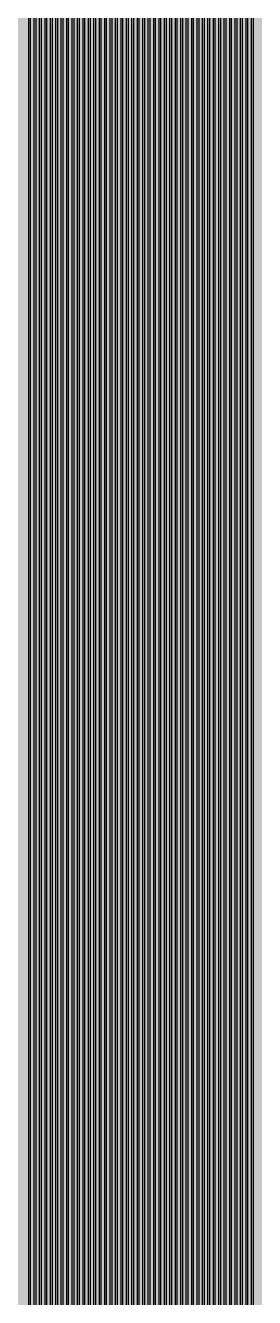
# Model space of a CAD drawing. Header units: metres. Extents: x -7231 to 10969, y -37556 to 1873.
# Drawn here: x 3988 to 4284, y -4676 to -3039 of the extents above; entities that cross this region are included whole.
import ezdxf

# ---------------------------------------------------------------- set-up
doc = ezdxf.new("R2010")
doc.units = ezdxf.units.M
doc.layers.add('Metal1', color=4, linetype='CONTINUOUS')
doc.layers.add('Polyimide', color=7, linetype='CONTINUOUS')

msp = doc.modelspace()

# ---------------------------------------------------------------- hatches: boundary and pattern name
at = {"layer": 'Polyimide'}
msp.add_hatch(color=7, dxfattribs=at).paths.add_polyline_path([(4065.7, -468), (4066.7, -502), (4068.5, -536), (4071.4, -570), (4075.5, -604), (4081, -638), (4088, -672), (4096.5, -706), (4106.6, -740), (4118.3, -774), (4131.6, -808), (4146.5, -842), (4162.9, -876), (4180.7, -910), (4199.8, -944), (4220.2, -978), (4241.7, -1012), (4264.2, -1046), (4287.5, -1080), (4311.5, -1114), (4336, -1148), (4360.9, -1182), (4385.9, -1216), (4410.9, -1250), (4435.7, -1284), (4460.2, -1318), (4484.2, -1352), (4507.5, -1385.9), (4530, -1419.9), (4551.5, -1453.9), (4571.9, -1487.9), (4591.1, -1521.9), (4608.9, -1555.9), (4625.3, -1589.9), (4640.1, -1623.9), (4653.4, -1657.9), (4665.1, -1691.9), (4675.2, -1725.9), (4683.7, -1759.9), (4690.7, -1793.9), (4696.2, -1827.9), (4700.3, -1861.9), (4703.2, -1895.9), (4705.1, -1929.9), (4706.1, -1963.9), (4706.4, -1997.9), (4706.5, -2031.9), (4706.5, -4793), (4710, -4838.4), (4720.2, -4882.7), (4737.1, -4925), (4760.1, -4964.2), (4788.9, -4999.5), (4822.6, -5030), (4860.5, -5055.1), (4901.8, -5074.2), (4901.8, -5074.2), (4970.7, -5105.2), (5034.7, -5145.3), (5092.8, -5193.5), (5143.8, -5249.2), (5186.9, -5311.2), (5221.2, -5378.4), (5246.2, -5449.7), (5261.4, -5523.7), (5266.5, -5599), (5261.4, -5674.3), (5246.2, -5748.3), (5221.2, -5819.6), (5186.9, -5886.8), (5143.8, -5948.8), (5092.8, -6004.5), (5034.7, -6052.7), (4970.7, -6092.8), (4901.8, -6123.8), (4860.5, -6142.9), (4822.6, -6168), (4788.9, -6198.5), (4760.1, -6233.8), (4737.1, -6273), (4720.2, -6315.3), (4710, -6359.6), (4706.5, -6405), (4706.5, -9221.5), (4710, -9266.9), (4720.2, -9311.2), (4737.1, -9353.5), (4760.1, -9392.7), (4788.9, -9428), (4822.6, -9458.5), (4860.5, -9483.6), (4901.8, -9502.7), (4970.7, -9533.7), (5034.7, -9573.8), (5092.8, -9622), (5143.8, -9677.7), (5186.9, -9739.7), (5221.2, -9806.9), (5246.2, -9878.2), (5261.4, -9952.2), (5266.5, -10027.5), (5261.4, -10102.8), (5246.2, -10176.8), (5221.2, -10248.1), (5186.9, -10315.3), (5143.8, -10377.3), (5092.8, -10433), (5034.7, -10481.2), (4970.7, -10521.3), (4901.8, -10552.3), (4860.5, -10571.4), (4822.6, -10596.5), (4788.9, -10627), (4760.1, -10662.3), (4737.1, -10701.5), (4720.2, -10743.8), (4710, -10788.1), (4706.5, -10833.5), (4706.5, -13650), (4710, -13695.4), (4720.2, -13739.7), (4737.1, -13782), (4760.1, -13821.2), (4788.9, -13856.5), (4822.6, -13887), (4860.5, -13912.1), (4901.8, -13931.2), (4970.7, -13962.2), (5034.7, -14002.2), (5092.8, -14050.5), (5143.8, -14106.2), (5186.9, -14168.2), (5221.2, -14235.4), (5246.2, -14306.7), (5261.4, -14380.7), (5266.5, -14456), (5261.4, -14531.3), (5246.2, -14605.3), (5221.2, -14676.5), (5186.9, -14743.8), (5143.8, -14805.8), (5092.8, -14861.5), (5034.7, -14909.7), (4970.7, -14949.8), (4901.8, -14980.8), (4860.5, -14999.9), (4822.6, -15025), (4788.9, -15055.5), (4760.1, -15090.8), (4737.1, -15130), (4720.2, -15172.3), (4710, -15216.6), (4706.5, -15262), (4706.5, -15456), (4720.9, -15750), (4764.1, -16041.3), (4835.7, -16326.8), (4934.9, -16604), (5060.7, -16870.2), (5212.1, -17122.7), (5387.5, -17359.2), (5585.2, -17577.3), (5803.3, -17775), (6039.8, -17950.4), (6292.3, -18101.8), (6558.4, -18227.6), (6835.6, -18326.8), (7121.2, -18398.3), (7412.4, -18441.5), (7706.5, -18456), (9969, -18456), (10047.4, -18459.8), (10125.1, -18471.4), (10201.2, -18490.4), (10275.2, -18516.9), (10346.1, -18550.5), (10413.5, -18590.8), (10476.5, -18637.6), (10534.7, -18690.3), (10587.4, -18748.5), (10634.2, -18811.5), (10674.5, -18878.9), (10708.1, -18949.8), (10734.6, -19023.8), (10753.6, -19099.9), (10765.2, -19177.6), (10769, -19256), (10769, -20895.8), (10730.2, -20951.4), (10694.6, -21009.1), (10662.2, -21068.6), (10633.2, -21129.9), (10607.6, -21192.7), (10585.5, -21256.7), (10566.9, -21322), (10552, -21388.1), (10540.8, -21455), (10533.4, -21522.3), (10529.6, -21590), (10529.6, -21657.8), (10533.4, -21725.5), (10540.8, -21792.9), (10552, -21859.7), (10566.9, -21925.9), (10585.5, -21991.1), (10607.6, -22055.2), (10633.2, -22117.9), (10662.2, -22179.2), (10694.6, -22238.7), (10730.2, -22296.4), (10769, -22352), (10769, -32454.2), (10728.7, -32510.5), (10691.7, -32568.9), (10658, -32629.3), (10627.8, -32691.6), (10601.2, -32755.4), (10578.2, -32820.7), (10558.9, -32887.1), (10543.4, -32954.5), (10531.8, -33022.7), (10524, -33091.4), (10520.1, -33160.5), (10520.1, -33229.7), (10524, -33298.8), (10531.8, -33367.5), (10543.4, -33435.7), (10558.9, -33503.1), (10578.2, -33569.5), (10601.2, -33634.8), (10627.8, -33698.6), (10658, -33760.8), (10691.7, -33821.3), (10728.7, -33879.7), (10769, -33936), (10769, -36556), (10765.2, -36634.4), (10753.6, -36712.1), (10734.6, -36788.2), (10708.1, -36862.1), (10674.5, -36933.1), (10634.2, -37000.5), (10587.4, -37063.5), (10534.7, -37121.7), (10476.5, -37174.4), (10413.5, -37221.2), (10346.1, -37261.5), (10275.2, -37295.1), (10201.2, -37321.6), (10125.1, -37340.6), (10047.4, -37352.1), (9969, -37356), (-6231, -37356), (-6309.4, -37352.1), (-6387.1, -37340.6), (-6463.2, -37321.6), (-6537.2, -37295.1), (-6608.1, -37261.5), (-6675.5, -37221.2), (-6738.5, -37174.4), (-6796.7, -37121.7), (-6849.4, -37063.5), (-6896.2, -37000.5), (-6936.5, -36933.1), (-6970.1, -36862.1), (-6996.6, -36788.2), (-7015.6, -36712.1), (-7027.2, -36634.4), (-7031, -36556), (-7031, -33936), (-6990.7, -33879.8), (-6953.7, -33821.3), (-6920, -33760.9), (-6889.8, -33698.6), (-6863.2, -33634.8), (-6840.2, -33569.5), (-6820.9, -33503.1), (-6805.4, -33435.7), (-6793.7, -33367.5), (-6785.9, -33298.8), (-6782, -33229.7), (-6782, -33160.5), (-6785.9, -33091.4), (-6793.7, -33022.7), (-6805.4, -32954.5), (-6820.9, -32887.1), (-6840.2, -32820.6), (-6863.2, -32755.4), (-6889.8, -32691.5), (-6920, -32629.3), (-6953.7, -32568.9), (-6990.7, -32510.4), (-7031, -32454.2), (-7031, -22364.8), (-6990.7, -22308.6), (-6953.7, -22250.1), (-6920, -22189.7), (-6889.8, -22127.5), (-6863.2, -22063.6), (-6840.2, -21998.4), (-6820.9, -21931.9), (-6805.4, -21864.5), (-6793.7, -21796.3), (-6785.9, -21727.6), (-6782, -21658.5), (-6782, -21589.3), (-6785.9, -21520.3), (-6793.7, -21451.5), (-6805.4, -21383.3), (-6820.9, -21315.9), (-6840.2, -21249.5), (-6863.2, -21184.2), (-6889.8, -21120.4), (-6920, -21058.1), (-6953.7, -20997.7), (-6990.7, -20939.3), (-7031, -20883), (-7031, -19256), (-7027.2, -19177.6), (-7015.6, -19099.9), (-6996.6, -19023.8), (-6970.1, -18949.8), (-6936.5, -18878.9), (-6896.2, -18811.5), (-6849.4, -18748.5), (-6796.7, -18690.3), (-6738.5, -18637.6), (-6675.5, -18590.8), (-6608.1, -18550.5), (-6537.2, -18516.9), (-6463.2, -18490.4), (-6387.1, -18471.4), (-6309.4, -18459.8), (-6231, -18456), (-3968.5, -18456), (-3674.4, -18441.5), (-3383.2, -18398.3), (-3097.6, -18326.8), (-2820.4, -18227.6), (-2554.3, -18101.8), (-2301.8, -17950.4), (-2065.3, -17775), (-1847.2, -17577.3), (-1649.5, -17359.2), (-1474.1, -17122.7), (-1322.7, -16870.2), (-1196.9, -16604), (-1097.7, -16326.8), (-1026.1, -16041.3), (-982.9, -15750), (-968.5, -15456), (-968.5, -15262), (-972, -15216.6), (-982.2, -15172.3), (-999.1, -15130), (-1022.1, -15090.8), (-1050.9, -15055.5), (-1084.6, -15025), (-1122.5, -14999.9), (-1163.8, -14980.8), (-1232.7, -14949.8), (-1296.7, -14909.7), (-1354.8, -14861.5), (-1405.8, -14805.8), (-1448.9, -14743.8), (-1483.2, -14676.5), (-1508.2, -14605.3), (-1523.4, -14531.3), (-1528.5, -14456), (-1523.4, -14380.7), (-1508.2, -14306.7), (-1483.2, -14235.4), (-1448.9, -14168.2), (-1405.8, -14106.2), (-1354.8, -14050.5), (-1296.7, -14002.2), (-1232.7, -13962.2), (-1163.8, -13931.2), (-1122.5, -13912.1), (-1084.6, -13887), (-1050.9, -13856.5), (-1022.1, -13821.2), (-999.1, -13782), (-982.2, -13739.7), (-972, -13695.4), (-968.5, -13650), (-968.5, -12309.6), (-972, -12264.3), (-982.2, -12219.9), (-999.1, -12177.7), (-1022.1, -12138.5), (-1050.9, -12103.2), (-1084.6, -12072.6), (-1122.5, -12047.5), (-1163.8, -12028.5), (-1232.7, -11997.4), (-1296.7, -11957.4), (-1354.8, -11909.1), (-1405.8, -11853.5), (-1448.9, -11791.5), (-1483.2, -11724.2), (-1508.2, -11653), (-1523.4, -11579), (-1528.5, -11503.7), (-1523.4, -11428.3), (-1508.2, -11354.4), (-1483.2, -11283.1), (-1448.9, -11215.9), (-1405.8, -11153.8), (-1354.8, -11098.2), (-1296.7, -11049.9), (-1232.7, -11009.9), (-1163.8, -10978.8), (-1122.5, -10959.8), (-1084.6, -10934.7), (-1050.9, -10904.1), (-1022.1, -10868.9), (-999.1, -10829.6), (-982.2, -10787.4), (-972, -10743), (-968.5, -10697.7), (-968.5, -9357.3), (-972, -9311.9), (-982.2, -9267.6), (-999.1, -9225.4), (-1022.1, -9186.1), (-1050.9, -9150.8), (-1084.6, -9120.3), (-1122.5, -9095.2), (-1163.8, -9076.2), (-1163.8, -9076.2), (-1232.7, -9045.1), (-1296.7, -9005.1), (-1354.8, -8956.8), (-1405.8, -8901.1), (-1448.9, -8839.1), (-1483.2, -8771.9), (-1508.2, -8700.6), (-1523.4, -8626.7), (-1528.5, -8551.3), (-1523.4, -8476), (-1508.2, -8402), (-1483.2, -8330.8), (-1448.9, -8263.5), (-1405.8, -8201.5), (-1354.8, -8145.9), (-1296.7, -8097.6), (-1232.7, -8057.6), (-1163.8, -8026.5), (-1163.8, -8026.5), (-1122.5, -8007.4), (-1084.6, -7982.4), (-1050.9, -7951.8), (-1022.1, -7916.5), (-999.1, -7877.3), (-982.2, -7835), (-972, -7790.7), (-968.5, -7745.4), (-968.5, -6405), (-972, -6359.6), (-982.2, -6315.3), (-999.1, -6273), (-1022.1, -6233.8), (-1050.9, -6198.5), (-1084.6, -6168), (-1122.5, -6142.9), (-1163.8, -6123.8), (-1163.8, -6123.8), (-1232.7, -6092.8), (-1296.7, -6052.7), (-1354.8, -6004.5), (-1405.8, -5948.8), (-1448.9, -5886.8), (-1483.2, -5819.6), (-1508.2, -5748.3), (-1523.4, -5674.3), (-1528.5, -5599), (-1523.4, -5523.7), (-1508.2, -5449.7), (-1483.2, -5378.4), (-1448.9, -5311.2), (-1405.8, -5249.2), (-1354.8, -5193.5), (-1296.7, -5145.3), (-1232.7, -5105.2), (-1163.8, -5074.2), (-1163.8, -5074.2), (-1122.5, -5055.1), (-1084.6, -5030), (-1050.9, -4999.5), (-1022.1, -4964.2), (-999.1, -4925), (-982.2, -4882.7), (-972, -4838.4), (-968.5, -4793), (-968.5, -2031.9), (-968.4, -1997.9), (-968.1, -1963.9), (-967.1, -1929.9), (-965.2, -1895.9), (-962.2, -1861.9), (-958, -1827.9), (-952.4, -1793.9), (-945.3, -1759.9), (-936.6, -1725.9), (-926.4, -1691.9), (-914.4, -1657.9), (-900.9, -1623.9), (-885.7, -1589.9), (-869.1, -1555.9), (-850.9, -1521.9), (-831.4, -1487.9), (-810.6, -1453.9), (-788.7, -1419.9), (-765.8, -1385.9), (-742.1, -1352), (-717.6, -1318), (-692.7, -1284), (-667.4, -1250), (-641.9, -1216), (-616.4, -1182), (-591.1, -1148), (-566.1, -1114), (-541.7, -1080), (-517.9, -1046), (-495, -1012), (-473.1, -978), (-452.4, -944), (-432.8, -910), (-414.7, -876), (-398, -842), (-382.9, -808), (-369.3, -774), (-357.4, -740), (-347.1, -706), (-338.4, -672), (-331.3, -638), (-325.7, -604), (-321.5, -570), (-318.6, -536), (-316.7, -502), (-315.7, -468), (-315.3, -434), (-315.2, -400), (-315.2, 401), (-315.2, 451), (-315.2, 1644), (-270.2, 1644), (-270, 1637.1), (-269.4, 1630.3), (-268.2, 1623.5), (-266.7, 1616.8), (-264.7, 1610.2), (-262.3, 1603.8), (-259.4, 1597.6), (-256.2, 1591.5), (-252.6, 1585.7), (-248.6, 1580.1), (-244.2, 1574.8), (-239.5, 1569.8), (-234.5, 1565.1), (-229.2, 1560.7), (-223.6, 1556.7), (-217.8, 1553.1), (-211.7, 1549.8), (-205.4, 1547), (-199, 1544.6), (-192.4, 1542.6), (-185.7, 1541), (-179, 1539.9), (-172.1, 1539.2), (-165.2, 1539), (-158.4, 1539.2), (-151.5, 1539.9), (-144.8, 1541), (-138.1, 1542.6), (-131.5, 1544.6), (-125.1, 1547), (-118.8, 1549.8), (-112.8, 1553.1), (-106.9, 1556.7), (-101.3, 1560.7), (-96, 1565.1), (-91, 1569.8), (-86.3, 1574.8), (-81.9, 1580.1), (-77.9, 1585.7), (-74.3, 1591.5), (-71.1, 1597.6), (-68.2, 1603.8), (-65.8, 1610.2), (-63.8, 1616.8), (-62.3, 1623.5), (-61.1, 1630.3), (-60.5, 1637.1), (-60.2, 1644), (1853, 1644), (1853, 1573), (3815.2, 1573), (3815.5, 1579.5), (3816.1, 1586.1), (3817.2, 1592.5), (3818.7, 1598.9), (3820.6, 1605.1), (3822.9, 1611.3), (3825.6, 1617.2), (3828.6, 1623), (3832.1, 1628.6), (3835.9, 1633.9), (3840.1, 1638.9), (3844.5, 1643.7), (3849.3, 1648.2), (3854.4, 1652.3), (3859.7, 1656.1), (3865.2, 1659.6), (3871, 1662.7), (3877, 1665.4), (3883.1, 1667.7), (3889.4, 1669.6), (3895.7, 1671.1), (3902.2, 1672.1), (3908.7, 1672.8), (3915.2, 1673), (3921.8, 1672.8), (3928.3, 1672.1), (3934.8, 1671.1), (3941.1, 1669.6), (3947.4, 1667.7), (3953.5, 1665.4), (3959.5, 1662.7), (3965.2, 1659.6), (3970.8, 1656.1), (3976.1, 1652.3), (3981.2, 1648.2), (3986, 1643.7), (3990.4, 1638.9), (3994.6, 1633.9), (3998.4, 1628.6), (4001.9, 1623), (4004.9, 1617.2), (4007.6, 1611.3), (4009.9, 1605.1), (4011.8, 1598.9), (4013.3, 1592.5), (4014.4, 1586.1), (4015, 1579.5), (4015.2, 1573), (4065.2, 1573), (4065.2, 451), (4065.2, 401), (4065.2, -400), (4065.3, -434), (4065.7, -468)])

# ---------------------------------------------------------------- linework, layer by layer
at = {"layer": 'Metal1'}
for points in [[(3992.5, -16631.9), (3992.5, -2032.2), (3967.8, -1988.4), (3942.9, -1944.4), (3918.1, -1900.3), (3893.3, -1856.3), (3868.4, -1812.3), (3843.6, -1768.3), (3818.8, -1724.3), (3794.6, -1680.2), (3771.1, -1636.2), (3748.4, -1592.2), (3726.3, -1548.1), (3705, -1504.1), (3684.4, -1460.1), (3664.4, -1416.1), (3645.1, -1372)], [(3647, -1371.2), (3666.2, -1415.2), (3686.2, -1459.2), (3706.8, -1503.3), (3728.1, -1547.3), (3750.1, -1591.3), (3772.9, -1635.3), (3796.3, -1679.3), (3820.5, -1723.3), (3845.3, -1767.3), (3870.2, -1811.3), (3895, -1855.3), (3919.8, -1899.4), (3944.7, -1943.4), (3969.5, -1987.4), (3994.5, -2031.7), (3994.5, -16631.9)], [(3999.5, -16631.9), (3999.5, -2032.2), (3974.7, -1988.4), (3949.8, -1944.4), (3924.8, -1900.4), (3899.9, -1856.3), (3874.9, -1812.3), (3850, -1768.3), (3825.1, -1724.3), (3800.8, -1680.2), (3777.3, -1636.2), (3754.4, -1592.2), (3732.3, -1548.1), (3710.9, -1504.1), (3690.2, -1460.1), (3670.1, -1416.1), (3650.8, -1372)], [(3652.6, -1371.2), (3672, -1415.2), (3692, -1459.2), (3712.7, -1503.3), (3734.1, -1547.3), (3756.2, -1591.3), (3779, -1635.3), (3802.6, -1679.3), (3826.9, -1723.3), (3851.7, -1767.3), (3876.7, -1811.3), (3901.6, -1855.3), (3926.6, -1899.4), (3951.5, -1943.4), (3976.4, -1987.4), (4001.5, -2031.7), (4001.5, -16631.9)], [(4006.5, -16631.9), (4006.5, -2032.2), (3981.6, -1988.4), (3956.6, -1944.4), (3931.5, -1900.4), (3906.5, -1856.3), (3881.5, -1812.3), (3856.4, -1768.3), (3831.4, -1724.3), (3807.1, -1680.2), (3783.4, -1636.2), (3760.5, -1592.2), (3738.3, -1548.1), (3716.8, -1504.1), (3696, -1460.1), (3675.9, -1416.1), (3656.4, -1372)], [(3658.3, -1371.2), (3677.7, -1415.2), (3697.8, -1459.2), (3718.6, -1503.3), (3740.1, -1547.3), (3762.3, -1591.3), (3785.2, -1635.3), (3808.8, -1679.3), (3833.2, -1723.3), (3858.2, -1767.3), (3883.2, -1811.3), (3908.2, -1855.3), (3933.3, -1899.4), (3958.3, -1943.4), (3983.3, -1987.4), (4008.5, -2031.7), (4008.5, -16631.9)], [(4013.5, -16631.9), (4013.5, -2032.2), (3988.5, -1988.4), (3963.4, -1944.4), (3938.2, -1900.4), (3913.1, -1856.3), (3888, -1812.3), (3862.9, -1768.3), (3837.8, -1724.3), (3813.3, -1680.2), (3789.6, -1636.2), (3766.5, -1592.2), (3744.2, -1548.2), (3722.7, -1504.1), (3701.8, -1460.1), (3681.6, -1416.1), (3662.1, -1372)], [(3663.9, -1371.2), (3683.4, -1415.2), (3703.6, -1459.2), (3724.5, -1503.3), (3746, -1547.3), (3768.3, -1591.3), (3791.3, -1635.3), (3815, -1679.3), (3839.5, -1723.3), (3864.6, -1767.3), (3889.7, -1811.3), (3914.9, -1855.3), (3940, -1899.4), (3965.1, -1943.4), (3990.2, -1987.4), (4015.5, -2031.7), (4015.5, -16631.9)], [(4020.5, -16631.9), (4020.5, -2032.2), (3995.4, -1988.4), (3970.2, -1944.4), (3945, -1900.4), (3919.7, -1856.3), (3894.5, -1812.3), (3869.3, -1768.3), (3844.1, -1724.3), (3819.5, -1680.2), (3795.7, -1636.2), (3772.6, -1592.2), (3750.2, -1548.2), (3728.6, -1504.1), (3707.6, -1460.1), (3687.3, -1416.1), (3667.8, -1372)], [(3669.6, -1371.2), (3689.2, -1415.2), (3709.4, -1459.2), (3730.4, -1503.3), (3752, -1547.3), (3774.4, -1591.3), (3797.5, -1635.3), (3821.3, -1679.3), (3845.8, -1723.3), (3871, -1767.3), (3896.2, -1811.3), (3921.5, -1855.3), (3946.7, -1899.4), (3971.9, -1943.4), (3997.1, -1987.4), (4022.5, -2031.7), (4022.5, -16631.9)], [(4027.5, -16631.9), (4027.5, -2032.2), (4002.3, -1988.4), (3977, -1944.4), (3951.7, -1900.4), (3926.4, -1856.3), (3901, -1812.3), (3875.7, -1768.3), (3850.4, -1724.3), (3825.8, -1680.2), (3801.8, -1636.2), (3778.7, -1592.2), (3756.2, -1548.2), (3734.5, -1504.1), (3713.4, -1460.1), (3693.1, -1416.1), (3673.4, -1372)], [(3675.3, -1371.2), (3694.9, -1415.2), (3715.2, -1459.2), (3736.3, -1503.2), (3758, -1547.3), (3780.4, -1591.3), (3803.6, -1635.3), (3827.5, -1679.3), (3852.2, -1723.3), (3877.4, -1767.3), (3902.8, -1811.3), (3928.1, -1855.3), (3953.4, -1899.4), (3978.7, -1943.4), (4004, -1987.4), (4029.5, -2031.7), (4029.5, -16631.9)], [(4034.5, -16631.9), (4034.5, -2032.2), (4009.2, -1988.4), (3983.8, -1944.4), (3958.4, -1900.4), (3933, -1856.3), (3907.6, -1812.3), (3882.1, -1768.3), (3856.8, -1724.3), (3832, -1680.2), (3808, -1636.2), (3784.7, -1592.2), (3762.2, -1548.2), (3740.3, -1504.1), (3719.2, -1460.1), (3698.8, -1416.1), (3679.1, -1372)], [(3680.9, -1371.2), (3700.6, -1415.2), (3721, -1459.2), (3742.1, -1503.2), (3764, -1547.3), (3786.5, -1591.3), (3809.8, -1635.3), (3833.8, -1679.3), (3858.5, -1723.3), (3883.9, -1767.3), (3909.3, -1811.3), (3934.7, -1855.3), (3960.1, -1899.4), (3985.5, -1943.4), (4010.9, -1987.4), (4036.5, -2031.6), (4036.5, -16631.9)], [(4041.5, -16631.9), (4041.5, -2032.2), (4016.1, -1988.4), (3990.6, -1944.4), (3965.1, -1900.4), (3939.6, -1856.3), (3914.1, -1812.3), (3888.6, -1768.3), (3863.1, -1724.3), (3838.2, -1680.2), (3814.1, -1636.2), (3790.8, -1592.2), (3768.1, -1548.2), (3746.2, -1504.1), (3725, -1460.1), (3704.5, -1416.1), (3684.7, -1372)], [(3686.6, -1371.2), (3706.4, -1415.2), (3726.8, -1459.2), (3748, -1503.2), (3769.9, -1547.3), (3792.5, -1591.3), (3815.9, -1635.3), (3840, -1679.3), (3864.8, -1723.3), (3890.3, -1767.3), (3915.8, -1811.3), (3941.3, -1855.3), (3966.8, -1899.4), (3992.3, -1943.4), (4017.9, -1987.4), (4043.5, -2031.6), (4043.5, -16631.9)], [(4048.5, -16631.9), (4048.5, -2032.2), (4023, -1988.4), (3997.4, -1944.4), (3971.8, -1900.4), (3946.2, -1856.3), (3920.6, -1812.3), (3895, -1768.3), (3869.4, -1724.3), (3844.5, -1680.2), (3820.3, -1636.2), (3796.8, -1592.2), (3774.1, -1548.2), (3752.1, -1504.1), (3730.8, -1460.1), (3710.3, -1416.1), (3690.4, -1372)], [(3692.2, -1371.2), (3712.1, -1415.2), (3732.7, -1459.2), (3753.9, -1503.2), (3775.9, -1547.3), (3798.6, -1591.3), (3822, -1635.3), (3846.2, -1679.3), (3871.2, -1723.3), (3896.7, -1767.3), (3922.3, -1811.3), (3947.9, -1855.3), (3973.5, -1899.4), (3999.1, -1943.4), (4024.8, -1987.4), (4050.5, -2031.6), (4050.5, -16631.9)], [(4055.5, -16631.9), (4055.5, -2032.2), (4029.9, -1988.4), (4004.2, -1944.4), (3978.5, -1900.4), (3952.8, -1856.3), (3927.1, -1812.3), (3901.4, -1768.3), (3875.8, -1724.3), (3850.7, -1680.3), (3826.4, -1636.2), (3802.9, -1592.2), (3780.1, -1548.2), (3758, -1504.1), (3736.7, -1460.1), (3716, -1416.1), (3696.1, -1372)], [(3697.9, -1371.2), (3717.8, -1415.2), (3738.5, -1459.2), (3759.8, -1503.2), (3781.9, -1547.3), (3804.7, -1591.3), (3828.2, -1635.3), (3852.5, -1679.3), (3877.5, -1723.3), (3903.1, -1767.3), (3928.8, -1811.3), (3954.5, -1855.3), (3980.3, -1899.4), (4006, -1943.4), (4031.7, -1987.4), (4057.5, -2031.6), (4057.5, -16631.9)], [(4062.5, -16631.9), (4062.5, -2032.2), (4036.9, -1988.4), (4011.2, -1944.4), (3985.4, -1900.4), (3959.7, -1856.3), (3933.9, -1812.3), (3908.2, -1768.3), (3882.5, -1724.3), (3857.4, -1680.3), (3833.1, -1636.2), (3809.5, -1592.2), (3786.7, -1548.2), (3764.6, -1504.1), (3743.2, -1460.1), (3722.5, -1416.1), (3702.5, -1372)], [(3704.3, -1371.2), (3724.3, -1415.2), (3745, -1459.2), (3766.4, -1503.2), (3788.5, -1547.3), (3811.3, -1591.3), (3834.8, -1635.3), (3859.2, -1679.3), (3884.2, -1723.3), (3909.9, -1767.3), (3935.7, -1811.3), (3961.4, -1855.3), (3987.1, -1899.4), (4012.9, -1943.4), (4038.6, -1987.4), (4064.5, -2031.6), (4064.5, -16631.9)], [(4069.5, -16631.9), (4069.5, -2032.2), (4044, -1988.4), (4018.5, -1944.4), (3992.9, -1900.4), (3967.3, -1856.3), (3941.7, -1812.3), (3916.1, -1768.3), (3890.6, -1724.3), (3865.6, -1680.2), (3841.5, -1636.2), (3818, -1592.2), (3795.3, -1548.2), (3773.3, -1504.1), (3752.1, -1460.1), (3731.5, -1416.1), (3711.7, -1372)], [(3713.5, -1371.2), (3733.3, -1415.2), (3753.9, -1459.2), (3775.1, -1503.2), (3797.1, -1547.3), (3819.8, -1591.3), (3843.2, -1635.3), (3867.4, -1679.3), (3892.3, -1723.3), (3917.8, -1767.3), (3943.4, -1811.3), (3969, -1855.3), (3994.6, -1899.4), (4020.2, -1943.4), (4045.8, -1987.4), (4071.5, -2031.6), (4071.5, -16631.9)], [(4076.5, -16631.9), (4076.5, -2032.2), (4051, -1988.4), (4025.3, -1944.4), (3999.6, -1900.4), (3973.9, -1856.3), (3948.2, -1812.3), (3922.5, -1768.3), (3896.9, -1724.3), (3871.9, -1680.3), (3847.6, -1636.2), (3824.1, -1592.2), (3801.3, -1548.2), (3779.2, -1504.1), (3757.9, -1460.1), (3737.3, -1416.1), (3717.3, -1372)], [(3719.2, -1371.2), (3739.1, -1415.2), (3759.7, -1459.2), (3781, -1503.2), (3803.1, -1547.3), (3825.8, -1591.3), (3849.4, -1635.3), (3873.6, -1679.3), (3898.6, -1723.3), (3924.3, -1767.3), (3949.9, -1811.3), (3975.6, -1855.3), (4001.3, -1899.4), (4027, -1943.4), (4052.7, -1987.4), (4078.5, -2031.6), (4078.5, -16631.9)], [(4083.5, -16631.9), (4083.5, -2032.2), (4057.9, -1988.4), (4032.1, -1944.4), (4006.3, -1900.4), (3980.5, -1856.3), (3954.7, -1812.3), (3929, -1768.3), (3903.2, -1724.3), (3878.1, -1680.3), (3853.7, -1636.2), (3830.1, -1592.2), (3807.3, -1548.2), (3785.1, -1504.1), (3763.7, -1460.1), (3743, -1416.1), (3723, -1372)], [(3724.8, -1371.2), (3744.8, -1415.2), (3765.5, -1459.2), (3786.9, -1503.2), (3809, -1547.3), (3831.9, -1591.3), (3855.5, -1635.3), (3879.8, -1679.3), (3905, -1723.3), (3930.7, -1767.3), (3956.5, -1811.3), (3982.2, -1855.3), (4008, -1899.4), (4033.8, -1943.4), (4059.6, -1987.4), (4085.5, -2031.6), (4085.5, -16631.9)], [(4090.5, -16631.9), (4090.5, -2032.2), (4064.8, -1988.4), (4038.9, -1944.4), (4013, -1900.4), (3987.1, -1856.3), (3961.3, -1812.3), (3935.4, -1768.3), (3909.5, -1724.3), (3884.3, -1680.3), (3859.9, -1636.2), (3836.2, -1592.2), (3813.2, -1548.2), (3791, -1504.1), (3769.5, -1460.1), (3748.7, -1416.1), (3728.6, -1372)], [(3730.5, -1371.2), (3750.5, -1415.2), (3771.3, -1459.2), (3792.8, -1503.2), (3815, -1547.2), (3838, -1591.3), (3861.6, -1635.3), (3886.1, -1679.3), (3911.3, -1723.3), (3937.1, -1767.3), (3963, -1811.3), (3988.9, -1855.3), (4014.7, -1899.4), (4040.6, -1943.4), (4066.5, -1987.4), (4092.5, -2031.6), (4092.5, -16631.9)], [(4097.5, -16631.9), (4097.5, -2032.2), (4071.7, -1988.4), (4045.7, -1944.4), (4019.7, -1900.4), (3993.7, -1856.3), (3967.8, -1812.3), (3941.8, -1768.3), (3915.9, -1724.3), (3890.6, -1680.3), (3866, -1636.2), (3842.3, -1592.2), (3819.2, -1548.2), (3796.9, -1504.1), (3775.3, -1460.1), (3754.5, -1416.1), (3734.3, -1372)], [(3736.1, -1371.2), (3756.3, -1415.2), (3777.1, -1459.2), (3798.7, -1503.2), (3821, -1547.2), (3844, -1591.3), (3867.8, -1635.3), (3892.3, -1679.3), (3917.6, -1723.3), (3943.5, -1767.3), (3969.5, -1811.3), (3995.5, -1855.3), (4021.4, -1899.3), (4047.4, -1943.4), (4073.4, -1987.4), (4099.5, -2031.6), (4099.5, -16631.9)], [(4104.5, -16631.9), (4104.5, -2032.2), (4078.6, -1988.4), (4052.5, -1944.4), (4026.4, -1900.4), (4000.4, -1856.3), (3974.3, -1812.3), (3948.2, -1768.3), (3922.2, -1724.3), (3896.8, -1680.3), (3872.2, -1636.2), (3848.3, -1592.2), (3825.2, -1548.2), (3802.8, -1504.1), (3781.1, -1460.1), (3760.2, -1416.1), (3740, -1372)], [(3741.8, -1371.2), (3762, -1415.2), (3782.9, -1459.2), (3804.6, -1503.2), (3827, -1547.2), (3850.1, -1591.3), (3873.9, -1635.3), (3898.5, -1679.3), (3923.9, -1723.3), (3949.9, -1767.3), (3976, -1811.3), (4002.1, -1855.3), (4028.2, -1899.3), (4054.2, -1943.4), (4080.3, -1987.4), (4106.5, -2031.6), (4106.5, -16631.9)], [(4111.5, -16631.9), (4111.5, -2032.2), (4085.5, -1988.4), (4059.3, -1944.4), (4033.1, -1900.4), (4007, -1856.3), (3980.8, -1812.3), (3954.7, -1768.3), (3928.5, -1724.3), (3903, -1680.3), (3878.3, -1636.2), (3854.4, -1592.2), (3831.2, -1548.2), (3808.7, -1504.1), (3787, -1460.1), (3765.9, -1416.1), (3745.6, -1372)], [(3747.4, -1371.2), (3767.7, -1415.2), (3788.8, -1459.2), (3810.5, -1503.2), (3832.9, -1547.2), (3856.1, -1591.3), (3880.1, -1635.3), (3904.8, -1679.3), (3930.3, -1723.3), (3956.4, -1767.3), (3982.5, -1811.3), (4008.7, -1855.3), (4034.9, -1899.3), (4061, -1943.4), (4087.2, -1987.4), (4113.5, -2031.6), (4113.5, -16631.9)], [(4118.5, -16631.9), (4118.5, -2032.2), (4092.4, -1988.4), (4066.1, -1944.4), (4039.9, -1900.4), (4013.6, -1856.4), (3987.3, -1812.3), (3961.1, -1768.3), (3934.9, -1724.3), (3909.3, -1680.3), (3884.5, -1636.2), (3860.4, -1592.2), (3837.1, -1548.2), (3814.6, -1504.1), (3792.8, -1460.1), (3771.7, -1416.1), (3751.3, -1372)], [(3753.1, -1371.2), (3773.5, -1415.2), (3794.6, -1459.2), (3816.4, -1503.2), (3838.9, -1547.2), (3862.2, -1591.3), (3886.2, -1635.3), (3911, -1679.3), (3936.6, -1723.3), (3962.8, -1767.3), (3989.1, -1811.3), (4015.3, -1855.3), (4041.6, -1899.3), (4067.8, -1943.4), (4094.1, -1987.4), (4120.5, -2031.6), (4120.5, -16631.9)], [(4125.5, -16631.9), (4125.5, -2032.2), (4099.3, -1988.4), (4072.9, -1944.4), (4046.6, -1900.4), (4020.2, -1856.4), (3993.9, -1812.3), (3967.5, -1768.3), (3941.2, -1724.3), (3915.5, -1680.3), (3890.6, -1636.2), (3866.5, -1592.2), (3843.1, -1548.2), (3820.5, -1504.1), (3798.6, -1460.1), (3777.4, -1416.1), (3756.9, -1372)], [(3758.8, -1371.2), (3779.2, -1415.2), (3800.4, -1459.2), (3822.3, -1503.2), (3844.9, -1547.2), (3868.2, -1591.2), (3892.4, -1635.3), (3917.3, -1679.3), (3942.9, -1723.3), (3969.2, -1767.3), (3995.6, -1811.3), (4021.9, -1855.3), (4048.3, -1899.3), (4074.6, -1943.4), (4101, -1987.4), (4127.5, -2031.6), (4127.5, -16631.9)], [(4132.5, -16631.9), (4132.5, -2032.2), (4106.2, -1988.4), (4079.7, -1944.4), (4053.3, -1900.4), (4026.8, -1856.4), (4000.4, -1812.3), (3973.9, -1768.3), (3947.5, -1724.3), (3921.8, -1680.3), (3896.8, -1636.2), (3872.5, -1592.2), (3849.1, -1548.2), (3826.4, -1504.1), (3804.4, -1460.1), (3783.1, -1416.1), (3762.6, -1372)], [(3764.4, -1371.2), (3784.9, -1415.2), (3806.2, -1459.2), (3828.1, -1503.2), (3850.8, -1547.2), (3874.3, -1591.2), (3898.5, -1635.3), (3923.5, -1679.3), (3949.2, -1723.3), (3975.6, -1767.3), (4002.1, -1811.3), (4028.5, -1855.3), (4055, -1899.3), (4081.5, -1943.4), (4107.9, -1987.4), (4134.5, -2031.6), (4134.5, -16631.9)], [(4139.5, -16631.9), (4139.5, -2032.2), (4113.1, -1988.4), (4086.5, -1944.4), (4060, -1900.4), (4033.5, -1856.4), (4006.9, -1812.3), (3980.4, -1768.3), (3953.9, -1724.3), (3928, -1680.3), (3902.9, -1636.2), (3878.6, -1592.2), (3855.1, -1548.2), (3832.3, -1504.1), (3810.2, -1460.1), (3788.9, -1416.1), (3768.3, -1372.1)], [(3770.1, -1371.2), (3790.7, -1415.2), (3812, -1459.2), (3834, -1503.2), (3856.8, -1547.2), (3880.4, -1591.2), (3904.7, -1635.3), (3929.7, -1679.3), (3955.6, -1723.3), (3982.1, -1767.3), (4008.6, -1811.3), (4035.2, -1855.3), (4061.7, -1899.3), (4088.3, -1943.4), (4114.8, -1987.4), (4141.5, -2031.6), (4141.5, -16631.9)], [(4146.5, -16631.9), (4146.5, -2032.2), (4120, -1988.4), (4093.4, -1944.4), (4066.7, -1900.4), (4040.1, -1856.4), (4013.4, -1812.3), (3986.8, -1768.3), (3960.2, -1724.3), (3934.2, -1680.3), (3909.1, -1636.2), (3884.7, -1592.2), (3861, -1548.2), (3838.1, -1504.1), (3816, -1460.1), (3794.6, -1416.1), (3773.9, -1372.1)], [(3775.7, -1371.2), (3796.4, -1415.2), (3817.8, -1459.2), (3839.9, -1503.2), (3862.8, -1547.2), (3886.4, -1591.2), (3910.8, -1635.3), (3936, -1679.3), (3961.9, -1723.3), (3988.5, -1767.3), (4015.1, -1811.3), (4041.8, -1855.3), (4068.4, -1899.3), (4095.1, -1943.4), (4121.7, -1987.4), (4148.5, -2031.6), (4148.5, -16631.9)], [(4153.5, -16631.9), (4153.5, -2032.2), (4126.9, -1988.4), (4100.2, -1944.4), (4073.4, -1900.4), (4046.7, -1856.4), (4019.9, -1812.3), (3993.2, -1768.3), (3966.5, -1724.3), (3940.5, -1680.3), (3915.2, -1636.2), (3890.7, -1592.2), (3867, -1548.2), (3844, -1504.1), (3821.8, -1460.1), (3800.3, -1416.1), (3779.6, -1372.1)], [(3781.4, -1371.2), (3802.1, -1415.2), (3823.6, -1459.2), (3845.8, -1503.2), (3868.8, -1547.2), (3892.5, -1591.2), (3916.9, -1635.3), (3942.2, -1679.3), (3968.2, -1723.3), (3994.9, -1767.3), (4021.7, -1811.3), (4048.4, -1855.3), (4075.1, -1899.3), (4101.9, -1943.4), (4128.6, -1987.4), (4155.5, -2031.6), (4155.5, -16631.9)], [(4160.5, -16631.9), (4160.5, -2032.2), (4133.9, -1988.4), (4107.1, -1944.4), (4080.3, -1900.4), (4053.5, -1856.4), (4026.8, -1812.3), (4000, -1768.3), (3973.3, -1724.3), (3947.2, -1680.3), (3921.9, -1636.2), (3897.3, -1592.2), (3873.6, -1548.2), (3850.6, -1504.1), (3828.3, -1460.1), (3806.8, -1416.1), (3786, -1372.1)], [(3787.9, -1371.2), (3808.6, -1415.2), (3830.1, -1459.2), (3852.4, -1503.2), (3875.4, -1547.2), (3899.1, -1591.2), (3923.6, -1635.3), (3948.9, -1679.3), (3975, -1723.3), (4001.7, -1767.3), (4028.5, -1811.3), (4055.2, -1855.3), (4082, -1899.3), (4108.8, -1943.4), (4135.6, -1987.4), (4162.5, -2031.6), (4162.5, -16631.9)], [(4167.5, -16631.9), (4167.5, -2032.2), (4141, -1988.4), (4114.4, -1944.4), (4087.8, -1900.4), (4061.1, -1856.4), (4034.5, -1812.3), (4007.9, -1768.3), (3981.3, -1724.3), (3955.4, -1680.3), (3930.2, -1636.2), (3905.8, -1592.2), (3882.2, -1548.2), (3859.4, -1504.1), (3837.2, -1460.1), (3815.9, -1416.1), (3795.2, -1372.1)], [(3797, -1371.2), (3817.7, -1415.2), (3839, -1459.2), (3861.1, -1503.2), (3884, -1547.2), (3907.6, -1591.2), (3932, -1635.3), (3957.1, -1679.3), (3983, -1723.3), (4009.6, -1767.3), (4036.2, -1811.3), (4062.9, -1855.3), (4089.5, -1899.3), (4116.1, -1943.4), (4142.7, -1987.4), (4169.5, -2031.6), (4169.5, -16631.9)], [(4174.5, -16631.9), (4174.5, -2032.2), (4147.9, -1988.4), (4121.2, -1944.4), (4094.5, -1900.4), (4067.8, -1856.4), (4041, -1812.3), (4014.3, -1768.3), (3987.7, -1724.3), (3961.6, -1680.3), (3936.4, -1636.2), (3911.9, -1592.2), (3888.2, -1548.2), (3865.3, -1504.1), (3843.1, -1460.1), (3821.6, -1416.1), (3800.8, -1372.1)], [(3802.7, -1371.2), (3823.4, -1415.2), (3844.8, -1459.2), (3867, -1503.2), (3890, -1547.2), (3913.7, -1591.2), (3938.1, -1635.3), (3963.3, -1679.3), (3989.4, -1723.3), (4016, -1767.3), (4042.8, -1811.3), (4069.5, -1855.3), (4096.2, -1899.3), (4122.9, -1943.4), (4149.6, -1987.4), (4176.5, -2031.6), (4176.5, -16631.9)], [(4181.5, -16631.9), (4181.5, -2032.2), (4154.8, -1988.4), (4128, -1944.4), (4101.2, -1900.4), (4074.4, -1856.4), (4047.6, -1812.3), (4020.7, -1768.3), (3994, -1724.3), (3967.9, -1680.3), (3942.5, -1636.2), (3918, -1592.2), (3894.2, -1548.2), (3871.1, -1504.1), (3848.9, -1460.1), (3827.3, -1416.1), (3806.5, -1372.1)], [(3808.3, -1371.2), (3829.1, -1415.2), (3850.7, -1459.2), (3872.9, -1503.2), (3895.9, -1547.2), (3919.7, -1591.2), (3944.3, -1635.3), (3969.6, -1679.3), (3995.7, -1723.3), (4022.5, -1767.3), (4049.3, -1811.3), (4076.1, -1855.3), (4102.9, -1899.3), (4129.7, -1943.4), (4156.5, -1987.4), (4183.5, -2031.6), (4183.5, -16631.9)], [(4188.5, -16631.9), (4188.5, -2032.2), (4161.7, -1988.4), (4134.8, -1944.4), (4107.9, -1900.4), (4081, -1856.4), (4054.1, -1812.3), (4027.2, -1768.3), (4000.3, -1724.3), (3974.1, -1680.3), (3948.7, -1636.2), (3924, -1592.2), (3900.1, -1548.2), (3877, -1504.1), (3854.7, -1460.1), (3833.1, -1416.1), (3812.2, -1372.1)], [(3814, -1371.2), (3834.9, -1415.2), (3856.5, -1459.2), (3878.8, -1503.2), (3901.9, -1547.2), (3925.8, -1591.2), (3950.4, -1635.2), (3975.8, -1679.3), (4002, -1723.3), (4028.9, -1767.3), (4055.8, -1811.3), (4082.7, -1855.3), (4109.6, -1899.3), (4136.5, -1943.4), (4163.4, -1987.4), (4190.5, -2031.6), (4190.5, -16631.9)], [(4195.5, -16631.9), (4195.5, -2032.2), (4168.6, -1988.4), (4141.6, -1944.4), (4114.6, -1900.4), (4087.6, -1856.4), (4060.6, -1812.3), (4033.6, -1768.3), (4006.6, -1724.3), (3980.3, -1680.3), (3954.8, -1636.2), (3930.1, -1592.2), (3906.1, -1548.2), (3882.9, -1504.1), (3860.5, -1460.1), (3838.8, -1416.1), (3817.8, -1372.1)], [(3819.6, -1371.2), (3840.6, -1415.2), (3862.3, -1459.2), (3884.7, -1503.2), (3907.9, -1547.2), (3931.8, -1591.2), (3956.5, -1635.2), (3982.1, -1679.3), (4008.4, -1723.3), (4035.3, -1767.3), (4062.3, -1811.3), (4089.3, -1855.3), (4116.3, -1899.3), (4143.3, -1943.4), (4170.3, -1987.4), (4197.5, -2031.6), (4197.5, -16631.9)], [(4202.5, -16631.9), (4202.5, -2032.2), (4175.5, -1988.4), (4148.4, -1944.4), (4121.3, -1900.4), (4094.2, -1856.4), (4067.1, -1812.3), (4040, -1768.3), (4013, -1724.3), (3986.6, -1680.3), (3961, -1636.2), (3936.1, -1592.2), (3912.1, -1548.2), (3888.8, -1504.1), (3866.3, -1460.1), (3844.5, -1416.1), (3823.5, -1372.1)], [(3825.3, -1371.2), (3846.3, -1415.2), (3868.1, -1459.2), (3890.6, -1503.2), (3913.9, -1547.2), (3937.9, -1591.2), (3962.7, -1635.2), (3988.3, -1679.3), (4014.7, -1723.3), (4041.7, -1767.3), (4068.8, -1811.3), (4095.9, -1855.3), (4123, -1899.3), (4150.1, -1943.4), (4177.2, -1987.4), (4204.5, -2031.6), (4204.5, -16631.9)], [(4209.5, -16631.9), (4209.5, -2032.2), (4182.4, -1988.4), (4155.2, -1944.4), (4128, -1900.4), (4100.8, -1856.4), (4073.7, -1812.3), (4046.4, -1768.3), (4019.3, -1724.3), (3992.8, -1680.3), (3967.1, -1636.2), (3942.2, -1592.2), (3918.1, -1548.2), (3894.7, -1504.1), (3872.1, -1460.1), (3850.3, -1416.1), (3829.1, -1372.1)], [(3831, -1371.2), (3852.1, -1415.2), (3873.9, -1459.2), (3896.5, -1503.2), (3919.8, -1547.2), (3943.9, -1591.2), (3968.8, -1635.2), (3994.5, -1679.3), (4021, -1723.3), (4048.2, -1767.3), (4075.4, -1811.3), (4102.6, -1855.3), (4129.8, -1899.3), (4157, -1943.4), (4184.2, -1987.4), (4211.5, -2031.6), (4211.5, -16631.9)], [(4216.5, -16631.9), (4216.5, -2032.2), (4189.4, -1988.4), (4162.1, -1944.4), (4134.8, -1900.4), (4107.5, -1856.4), (4080.2, -1812.3), (4052.9, -1768.3), (4025.6, -1724.3), (3999, -1680.3), (3973.2, -1636.2), (3948.3, -1592.2), (3924, -1548.2), (3900.6, -1504.1), (3877.9, -1460.1), (3856, -1416.1), (3834.8, -1372.1)], [(3836.6, -1371.2), (3857.8, -1415.2), (3879.7, -1459.2), (3902.4, -1503.2), (3925.8, -1547.2), (3950, -1591.2), (3975, -1635.2), (4000.8, -1679.3), (4027.3, -1723.3), (4054.6, -1767.3), (4081.9, -1811.3), (4109.2, -1855.3), (4136.5, -1899.3), (4163.8, -1943.3), (4191.1, -1987.4), (4218.5, -2031.6), (4218.5, -16631.9)], [(4223.5, -16631.9), (4223.5, -2032.2), (4196.3, -1988.4), (4168.9, -1944.4), (4141.5, -1900.4), (4114.1, -1856.4), (4086.7, -1812.3), (4059.3, -1768.3), (4032, -1724.3), (4005.3, -1680.3), (3979.4, -1636.2), (3954.3, -1592.2), (3930, -1548.2), (3906.5, -1504.2), (3883.7, -1460.1), (3861.7, -1416.1), (3840.5, -1372.1)], [(3842.3, -1371.2), (3863.5, -1415.2), (3885.5, -1459.2), (3908.3, -1503.2), (3931.8, -1547.2), (3956.1, -1591.2), (3981.1, -1635.2), (4007, -1679.2), (4033.7, -1723.3), (4061, -1767.3), (4088.4, -1811.3), (4115.8, -1855.3), (4143.2, -1899.3), (4170.6, -1943.3), (4198, -1987.4), (4225.5, -2031.6), (4225.5, -16631.9)], [(4230.5, -16631.9), (4230.5, -2032.2), (4203.2, -1988.4), (4175.7, -1944.4), (4148.2, -1900.4), (4120.7, -1856.4), (4093.2, -1812.3), (4065.7, -1768.3), (4038.3, -1724.3), (4011.5, -1680.3), (3985.5, -1636.2), (3960.4, -1592.2), (3936, -1548.2), (3912.4, -1504.2), (3889.5, -1460.1), (3867.5, -1416.1), (3846.1, -1372.1)], [(3847.9, -1371.2), (3869.3, -1415.2), (3891.3, -1459.2), (3914.2, -1503.2), (3937.7, -1547.2), (3962.1, -1591.2), (3987.3, -1635.2), (4013.2, -1679.2), (4040, -1723.3), (4067.4, -1767.3), (4094.9, -1811.3), (4122.4, -1855.3), (4149.9, -1899.3), (4177.4, -1943.3), (4204.9, -1987.4), (4232.5, -2031.6), (4232.5, -16631.9)], [(4237.5, -16631.9), (4237.5, -2032.2), (4210.1, -1988.4), (4182.5, -1944.4), (4154.9, -1900.4), (4127.3, -1856.4), (4099.7, -1812.4), (4072.2, -1768.3), (4044.6, -1724.3), (4017.7, -1680.3), (3991.7, -1636.2), (3966.4, -1592.2), (3942, -1548.2), (3918.3, -1504.2), (3895.4, -1460.1), (3873.2, -1416.1), (3851.8, -1372.1)], [(3853.6, -1371.2), (3875, -1415.2), (3897.1, -1459.2), (3920, -1503.2), (3943.7, -1547.2), (3968.2, -1591.2), (3993.4, -1635.2), (4019.5, -1679.2), (4046.3, -1723.3), (4073.8, -1767.3), (4101.4, -1811.3), (4129, -1855.3), (4156.6, -1899.3), (4184.2, -1943.3), (4211.8, -1987.4), (4239.5, -2031.6), (4239.5, -16631.9)], [(4244.5, -16631.9), (4244.5, -2032.2), (4217, -1988.4), (4189.3, -1944.4), (4161.6, -1900.4), (4133.9, -1856.4), (4106.3, -1812.4), (4078.6, -1768.3), (4051, -1724.3), (4024, -1680.3), (3997.8, -1636.2), (3972.5, -1592.2), (3947.9, -1548.2), (3924.2, -1504.2), (3901.2, -1460.1), (3878.9, -1416.1), (3857.4, -1372.1)], [(3859.2, -1371.2), (3880.7, -1415.2), (3902.9, -1459.2), (3925.9, -1503.2), (3949.7, -1547.2), (3974.2, -1591.2), (3999.6, -1635.2), (4025.7, -1679.2), (4052.7, -1723.3), (4080.3, -1767.3), (4108, -1811.3), (4135.6, -1855.3), (4163.3, -1899.3), (4191, -1943.3), (4218.7, -1987.4), (4246.5, -2031.6), (4246.5, -16631.9)], [(4251.5, -16631.9), (4251.5, -2032.2), (4223.9, -1988.4), (4196.1, -1944.4), (4168.3, -1900.4), (4140.6, -1856.4), (4112.8, -1812.4), (4085, -1768.3), (4057.3, -1724.3), (4030.2, -1680.3), (4004, -1636.3), (3978.5, -1592.2), (3953.9, -1548.2), (3930.1, -1504.2), (3907, -1460.1), (3884.7, -1416.1), (3863.1, -1372.1)], [(3864.9, -1371.2), (3886.5, -1415.2), (3908.8, -1459.2), (3931.8, -1503.2), (3955.7, -1547.2), (3980.3, -1591.2), (4005.7, -1635.2), (4031.9, -1679.2), (4059, -1723.3), (4086.7, -1767.3), (4114.5, -1811.3), (4142.2, -1855.3), (4170, -1899.3), (4197.8, -1943.3), (4225.6, -1987.4), (4253.5, -2031.6), (4253.5, -16631.9)], [(4258.5, -16631.9), (4258.5, -2032.2), (4230.8, -1988.4), (4203, -1944.4), (4175.2, -1900.4), (4147.4, -1856.4), (4119.6, -1812.4), (4091.8, -1768.3), (4064, -1724.3), (4036.9, -1680.3), (4010.6, -1636.3), (3985.2, -1592.2), (3960.5, -1548.2), (3936.6, -1504.2), (3913.5, -1460.1), (3891.2, -1416.1), (3869.6, -1372.1)], [(3871.4, -1371.2), (3892.9, -1415.2), (3915.3, -1459.2), (3938.4, -1503.2), (3962.2, -1547.2), (3986.9, -1591.2), (4012.4, -1635.2), (4038.6, -1679.2), (4065.7, -1723.3), (4093.5, -1767.3), (4121.3, -1811.3), (4149.1, -1855.3), (4176.9, -1899.3), (4204.7, -1943.3), (4232.5, -1987.4), (4260.5, -2031.6), (4260.5, -16631.9)], [(4265.5, -16631.9), (4265.5, -2032.2), (4238, -1988.4), (4210.3, -1944.4), (4182.7, -1900.4), (4155, -1856.4), (4127.4, -1812.4), (4099.7, -1768.3), (4072.1, -1724.3), (4045.1, -1680.3), (4019, -1636.2), (3993.7, -1592.2), (3969.1, -1548.2), (3945.4, -1504.2), (3922.4, -1460.1), (3900.2, -1416.1), (3878.7, -1372.1)], [(3880.5, -1371.2), (3902, -1415.2), (3924.2, -1459.2), (3947.2, -1503.2), (3970.9, -1547.2), (3995.4, -1591.2), (4020.7, -1635.2), (4046.8, -1679.2), (4073.8, -1723.3), (4101.4, -1767.3), (4129, -1811.3), (4156.7, -1855.3), (4184.4, -1899.3), (4212, -1943.3), (4239.7, -1987.4), (4267.5, -2031.6), (4267.5, -16631.9)], [(4272.5, -16631.9), (4272.5, -2032.2), (4244.9, -1988.4), (4217.1, -1944.4), (4189.4, -1900.4), (4161.6, -1856.4), (4133.9, -1812.4), (4106.1, -1768.3), (4078.4, -1724.3), (4051.4, -1680.3), (4025.1, -1636.3), (3999.7, -1592.2), (3975.1, -1548.2), (3951.3, -1504.2), (3928.2, -1460.1), (3905.9, -1416.1), (3884.4, -1372.1)], [(3886.2, -1371.2), (3907.7, -1415.2), (3930, -1459.2), (3953, -1503.2), (3976.9, -1547.2), (4001.5, -1591.2), (4026.9, -1635.2), (4053.1, -1679.2), (4080.1, -1723.3), (4107.8, -1767.3), (4135.6, -1811.3), (4163.3, -1855.3), (4191.1, -1899.3), (4218.8, -1943.3), (4246.6, -1987.4), (4274.5, -2031.6), (4274.5, -16631.9)], [(4279.5, -16631.9), (4279.5, -2032.2), (4251.8, -1988.4), (4224, -1944.4), (4196.1, -1900.4), (4168.2, -1856.4), (4140.4, -1812.4), (4112.5, -1768.3), (4084.7, -1724.3), (4057.6, -1680.3), (4031.3, -1636.3), (4005.8, -1592.2), (3981.1, -1548.2), (3957.2, -1504.2), (3934, -1460.1), (3911.7, -1416.1), (3890, -1372.1)], [(3891.8, -1371.2), (3913.4, -1415.2), (3935.8, -1459.2), (3958.9, -1503.2), (3982.8, -1547.2), (4007.5, -1591.2), (4033, -1635.2), (4059.3, -1679.2), (4086.4, -1723.3), (4114.2, -1767.3), (4142.1, -1811.3), (4169.9, -1855.3), (4197.8, -1899.3), (4225.6, -1943.3), (4253.5, -1987.4), (4281.5, -2031.6), (4281.5, -16631.9)]]:
    msp.add_lwpolyline(points, dxfattribs=at)

doc.saveas('drawing.dxf')
